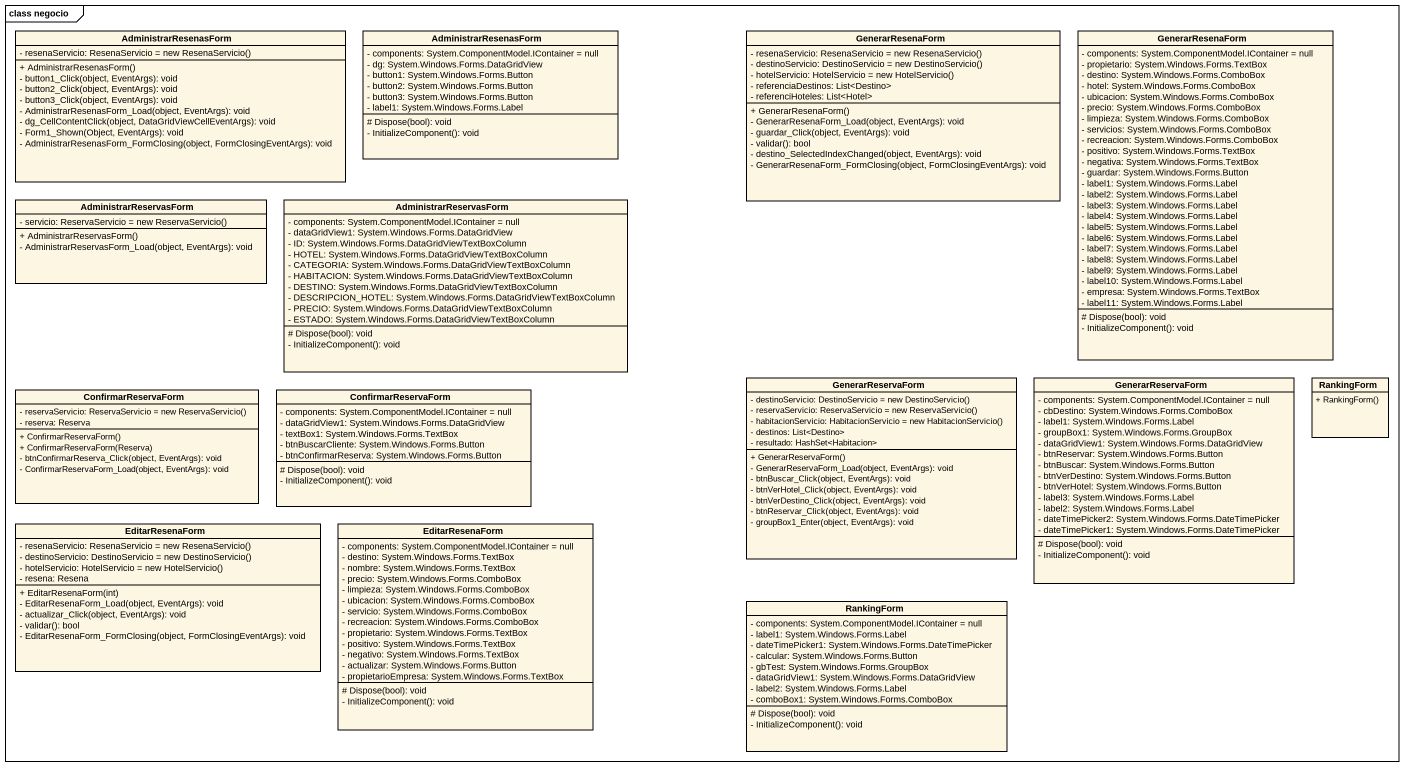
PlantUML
@startuml
mainframe class negocio
hide circle
hide empty members
skinparam classAttributeIconSize 0
class AdministrarResenasForm {
  {field} - resenaServicio: ResenaServicio = new ResenaServicio()
  + AdministrarResenasForm()
  - button1_Click(object, EventArgs): void
  - button2_Click(object, EventArgs): void
  - button3_Click(object, EventArgs): void
  - AdministrarResenasForm_Load(object, EventArgs): void
  - dg_CellContentClick(object, DataGridViewCellEventArgs): void
  - Form1_Shown(Object, EventArgs): void
  - AdministrarResenasForm_FormClosing(object, FormClosingEventArgs): void
}
class "AdministrarResenasForm" as AdministrarResenasForm_2 {
  - components: System.ComponentModel.IContainer = null
  - dg: System.Windows.Forms.DataGridView
  - button1: System.Windows.Forms.Button
  - button2: System.Windows.Forms.Button
  - button3: System.Windows.Forms.Button
  - label1: System.Windows.Forms.Label
  # Dispose(bool): void
  - InitializeComponent(): void
}
class GenerarResenaForm {
  {field} - resenaServicio: ResenaServicio = new ResenaServicio()
  {field} - destinoServicio: DestinoServicio = new DestinoServicio()
  {field} - hotelServicio: HotelServicio = new HotelServicio()
  - referenciaDestinos: List<Destino>
  - referenciHoteles: List<Hotel>
  + GenerarResenaForm()
  - GenerarResenaForm_Load(object, EventArgs): void
  - guardar_Click(object, EventArgs): void
  - validar(): bool
  - destino_SelectedIndexChanged(object, EventArgs): void
  - GenerarResenaForm_FormClosing(object, FormClosingEventArgs): void
}
class "GenerarResenaForm" as GenerarResenaForm_2 {
  - components: System.ComponentModel.IContainer = null
  - propietario: System.Windows.Forms.TextBox
  - destino: System.Windows.Forms.ComboBox
  - hotel: System.Windows.Forms.ComboBox
  - ubicacion: System.Windows.Forms.ComboBox
  - precio: System.Windows.Forms.ComboBox
  - limpieza: System.Windows.Forms.ComboBox
  - servicios: System.Windows.Forms.ComboBox
  - recreacion: System.Windows.Forms.ComboBox
  - positivo: System.Windows.Forms.TextBox
  - negativa: System.Windows.Forms.TextBox
  - guardar: System.Windows.Forms.Button
  - label1: System.Windows.Forms.Label
  - label2: System.Windows.Forms.Label
  - label3: System.Windows.Forms.Label
  - label4: System.Windows.Forms.Label
  - label5: System.Windows.Forms.Label
  - label6: System.Windows.Forms.Label
  - label7: System.Windows.Forms.Label
  - label8: System.Windows.Forms.Label
  - label9: System.Windows.Forms.Label
  - label10: System.Windows.Forms.Label
  - empresa: System.Windows.Forms.TextBox
  - label11: System.Windows.Forms.Label
  # Dispose(bool): void
  - InitializeComponent(): void
}
class AdministrarReservasForm {
  {field} - servicio: ReservaServicio = new ReservaServicio()
  + AdministrarReservasForm()
  - AdministrarReservasForm_Load(object, EventArgs): void
}
class "AdministrarReservasForm" as AdministrarReservasForm_2 {
  - components: System.ComponentModel.IContainer = null
  - dataGridView1: System.Windows.Forms.DataGridView
  - ID: System.Windows.Forms.DataGridViewTextBoxColumn
  - HOTEL: System.Windows.Forms.DataGridViewTextBoxColumn
  - CATEGORIA: System.Windows.Forms.DataGridViewTextBoxColumn
  - HABITACION: System.Windows.Forms.DataGridViewTextBoxColumn
  - DESTINO: System.Windows.Forms.DataGridViewTextBoxColumn
  - DESCRIPCION_HOTEL: System.Windows.Forms.DataGridViewTextBoxColumn
  - PRECIO: System.Windows.Forms.DataGridViewTextBoxColumn
  - ESTADO: System.Windows.Forms.DataGridViewTextBoxColumn
  # Dispose(bool): void
  - InitializeComponent(): void
}
class GenerarReservaForm {
  {field} - destinoServicio: DestinoServicio = new DestinoServicio()
  {field} - reservaServicio: ReservaServicio = new ReservaServicio()
  {field} - habitacionServicio: HabitacionServicio = new HabitacionServicio()
  - destinos: List<Destino>
  - resultado: HashSet<Habitacion>
  + GenerarReservaForm()
  - GenerarReservaForm_Load(object, EventArgs): void
  - btnBuscar_Click(object, EventArgs): void
  - btnVerHotel_Click(object, EventArgs): void
  - btnVerDestino_Click(object, EventArgs): void
  - btnReservar_Click(object, EventArgs): void
  - groupBox1_Enter(object, EventArgs): void
}
class "GenerarReservaForm" as GenerarReservaForm_2 {
  - components: System.ComponentModel.IContainer = null
  - cbDestino: System.Windows.Forms.ComboBox
  - label1: System.Windows.Forms.Label
  - groupBox1: System.Windows.Forms.GroupBox
  - dataGridView1: System.Windows.Forms.DataGridView
  - btnReservar: System.Windows.Forms.Button
  - btnBuscar: System.Windows.Forms.Button
  - btnVerDestino: System.Windows.Forms.Button
  - btnVerHotel: System.Windows.Forms.Button
  - label3: System.Windows.Forms.Label
  - label2: System.Windows.Forms.Label
  - dateTimePicker2: System.Windows.Forms.DateTimePicker
  - dateTimePicker1: System.Windows.Forms.DateTimePicker
  # Dispose(bool): void
  - InitializeComponent(): void
}
class RankingForm {
  + RankingForm()
}
class ConfirmarReservaForm {
  {field} - reservaServicio: ReservaServicio = new ReservaServicio()
  - reserva: Reserva
  + ConfirmarReservaForm()
  + ConfirmarReservaForm(Reserva)
  - btnConfirmarReserva_Click(object, EventArgs): void
  - ConfirmarReservaForm_Load(object, EventArgs): void
}
class "ConfirmarReservaForm" as ConfirmarReservaForm_2 {
  - components: System.ComponentModel.IContainer = null
  - dataGridView1: System.Windows.Forms.DataGridView
  - textBox1: System.Windows.Forms.TextBox
  - btnBuscarCliente: System.Windows.Forms.Button
  - btnConfirmarReserva: System.Windows.Forms.Button
  # Dispose(bool): void
  - InitializeComponent(): void
}
class EditarResenaForm {
  {field} - resenaServicio: ResenaServicio = new ResenaServicio()
  {field} - destinoServicio: DestinoServicio = new DestinoServicio()
  {field} - hotelServicio: HotelServicio = new HotelServicio()
  - resena: Resena
  + EditarResenaForm(int)
  - EditarResenaForm_Load(object, EventArgs): void
  - actualizar_Click(object, EventArgs): void
  - validar(): bool
  - EditarResenaForm_FormClosing(object, FormClosingEventArgs): void
}
class "EditarResenaForm" as EditarResenaForm_2 {
  - components: System.ComponentModel.IContainer = null
  - destino: System.Windows.Forms.TextBox
  - nombre: System.Windows.Forms.TextBox
  - precio: System.Windows.Forms.ComboBox
  - limpieza: System.Windows.Forms.ComboBox
  - ubicacion: System.Windows.Forms.ComboBox
  - servicio: System.Windows.Forms.ComboBox
  - recreacion: System.Windows.Forms.ComboBox
  - propietario: System.Windows.Forms.TextBox
  - positivo: System.Windows.Forms.TextBox
  - negativo: System.Windows.Forms.TextBox
  - actualizar: System.Windows.Forms.Button
  - propietarioEmpresa: System.Windows.Forms.TextBox
  # Dispose(bool): void
  - InitializeComponent(): void
}
class "RankingForm" as RankingForm_2 {
  - components: System.ComponentModel.IContainer = null
  - label1: System.Windows.Forms.Label
  - dateTimePicker1: System.Windows.Forms.DateTimePicker
  - calcular: System.Windows.Forms.Button
  - gbTest: System.Windows.Forms.GroupBox
  - dataGridView1: System.Windows.Forms.DataGridView
  - label2: System.Windows.Forms.Label
  - comboBox1: System.Windows.Forms.ComboBox
  # Dispose(bool): void
  - InitializeComponent(): void
}
@enduml
